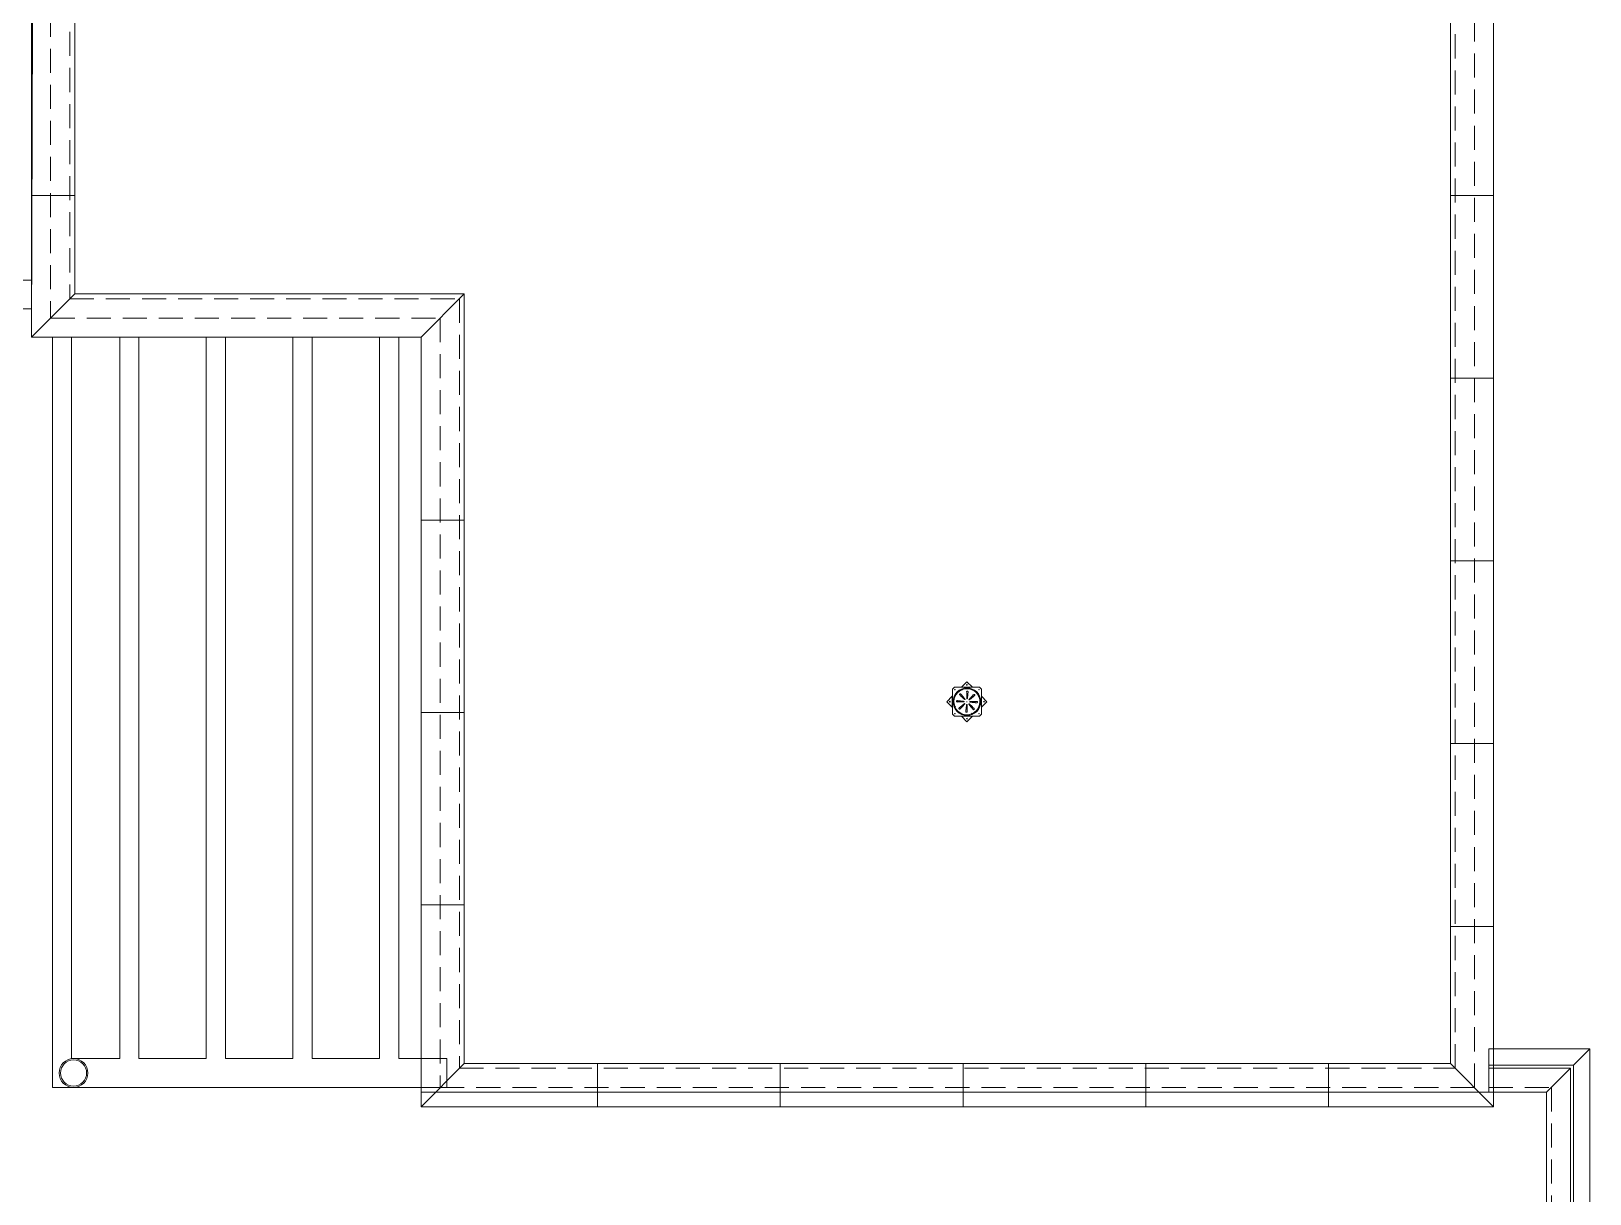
# Model space of a CAD drawing. Header units: metres. Extents: x -13316 to 152404, y -3899 to 30226.
# Drawn here: x 115278 to 116898, y 1793 to 3002 of the extents above; entities that cross this region are included whole.
import ezdxf
from ezdxf.xclip import XClip

# ---------------------------------------------------------------- set-up
doc = ezdxf.new("R2010")
doc.units = ezdxf.units.M
doc.header["$LTSCALE"] = 100
doc.header["$MEASUREMENT"] = 0
doc.header["$XCLIPFRAME"] = 0
doc.linetypes.add('HIDDEN', pattern=[0.375, 0.25, -0.125])
doc.layers.get('0').update_dxf_attribs({"color": 9, "lineweight": 9})
for name, color, linetype, lineweight in [('04', 9, 'Continuous', 9), ('06A', 9, 'Continuous', 9), ('06B', 9, 'Continuous', 9), ('06D', 9, 'Continuous', 9), ('10', 9, 'Continuous', 9), ('15', 9, 'Continuous', 9)]:
    doc.layers.add(name, color=color, linetype=linetype, lineweight=lineweight)

# ---------------------------------------------------------------- blocks, each defined once
blk = doc.blocks.new('p-harpusta-ust')
at = {"layer": '06A'}
for points in [[(2204.5, 3700), (712.5, 3700), (712.5, 3595), (729.5, 3595), (729.5, 3683), (2237.5, 3683), (2237.5, -103), (729.5, -103), (729.5, -3), (-30.5, -3), (-30.5, -20), (712.5, -20), (712.5, -120), (2204.5, -120)], [(712.5, 3700), (729.5, 3683)], [(2204.5, -75), (757.5, -75), (757.5, 25), (-30.5, 25), (-30.5, 0), (732.5, 0), (732.5, -100), (2234.5, -100), (2234.5, 3680), (732.5, 3680), (732.5, 3595), (757.5, 3595), (757.5, 3655), (2204.5, 3655)], [(732.5, 3680), (757.5, 3655)]]:
    blk.add_lwpolyline(points, dxfattribs=at)
at = {"layer": '06D', "linetype": 'HIDDEN'}
for points in [[(732.5, 3595), (732.5, 3680), (1572.5, 3680), (2204.5, 3680)], [(752.5, 3595), (752.5, 3660), (1572.5, 3660), (2204.5, 3660)]]:
    blk.add_lwpolyline(points, dxfattribs=at)
at = {"layer": '15'}
blk.add_lwpolyline([(729.5, 3595), (729.5, 3683), (2237.5, 3683), (2237.5, -103), (729.5, -103), (729.5, -3), (-30.5, -3), (-30.5, 0), (732.5, 0), (732.5, -100), (2234.5, -100), (2234.5, 3680), (732.5, 3680), (732.5, 3595)], close=True, dxfattribs=at)
blk = doc.blocks.new('p-araba-polo')
blk.add_line((1.256, 0.842), (1.897, 1.734))
at = {"extrusion": (0, 0, -1)}
blk.add_arc((-1.256, 0.842), 1.098, 125.7081, 179.024, dxfattribs=at)
blk = doc.blocks.new('suzgec')
for p, q in [((36834.3, 831.6), (36832.3, 829.6)), ((36832.3, 829.6), (36832.3, 803.6)), ((36860.3, 831.6), (36834.3, 831.6)), ((36841.5, 831.6), (36841.7, 831.8)), ((36841.7, 828.9), (36841.6, 829.1)), ((36841.7, 831.8), (36847.3, 837.4)), ((36841.7, 831.8), (36853, 831.8)), ((36841.8, 828.6), (36841.7, 828.9)), ((36842.5, 829.5), (36842.6, 829.3)), ((36842.6, 829.3), (36842.8, 829)), ((36847.3, 837.4), (36853, 831.8)), ((36848.5, 826.8), (36847.6, 819.7)), ((36853, 831.8), (36853.2, 831.6)), ((36862.3, 829.6), (36860.3, 831.6)), ((36862.3, 803.6), (36862.3, 829.6)), ((36826.5, 816.6), (36832.1, 822.2)), ((36832.1, 810.9), (36826.5, 816.6)), ((36832.1, 822.2), (36832.3, 822.4)), ((36832.1, 810.9), (36832.1, 822.2)), ((36832.3, 810.7), (36832.1, 810.9)), ((36834.4, 811.8), (36834.6, 811.9)), ((36834.6, 811.9), (36835, 812)), ((36835, 810.9), (36834.8, 810.9)), ((36835.3, 811.1), (36835, 810.9)), ((36837.1, 817.8), (36844.2, 816.8)), ((36844.3, 816.8), (36844.2, 816.8)), ((36846.1, 806.3), (36847.1, 813.4)), ((36847.3, 816.6), (36847.1, 816.6)), ((36847.1, 813.6), (36847.1, 813.4)), ((36847.3, 816.6), (36847.3, 816.8)), ((36847.3, 816.6), (36847.6, 816.6)), ((36847.3, 816.6), (36847.3, 816.3)), ((36847.6, 819.6), (36847.6, 819.7)), ((36850.4, 816.3), (36850.5, 816.3)), ((36857.6, 815.4), (36850.5, 816.3)), ((36859.7, 822.2), (36859.9, 822.3)), ((36860.2, 821.4), (36860, 821.3)), ((36862.3, 822.4), (36862.5, 822.2)), ((36862.5, 810.9), (36862.3, 810.7)), ((36862.5, 822.2), (36862.5, 810.9)), ((36862.5, 822.2), (36868.2, 816.6)), ((36868.2, 816.6), (36862.5, 810.9)), ((36832.3, 803.6), (36834.3, 801.6)), ((36834.3, 801.6), (36860.3, 801.6)), ((36841.7, 801.4), (36841.5, 801.6)), ((36853, 801.4), (36841.7, 801.4)), ((36847.3, 795.7), (36841.7, 801.4)), ((36853, 801.4), (36847.3, 795.7)), ((36852.1, 803.9), (36851.9, 804.2)), ((36852.1, 803.7), (36852.1, 803.9)), ((36852.9, 804.6), (36853, 804.3)), ((36853, 804.3), (36853.1, 804.1)), ((36853.2, 801.6), (36853, 801.4)), ((36860.3, 801.6), (36862.3, 803.6))]:
    blk.add_line(p, q)
for centre, radius in [((36847.3, 816.6), 14.3), ((36834.8, 829.1), 0.3), ((36847.3, 834.3), 0.4), ((36847.3, 834.3), 0.358), ((36859.8, 829.1), 0.3), ((36829.7, 816.6), 0.4), ((36829.7, 816.6), 0.358), ((36865, 816.6), 0.4), ((36865, 816.6), 0.358), ((36834.8, 804.1), 0.3), ((36847.3, 798.9), 0.4), ((36847.3, 798.9), 0.358), ((36859.8, 804.1), 0.3)]:
    blk.add_circle(centre, radius)
for radius, start, end in [(13.5, 114.6147, 200.3853), (13.8, 110.4176, 114.5824), (13.7, 110.4084, 114.5916), (13.3, 110.3378, 114.6622), (13.2, 110.3292, 114.6708), (13.5, 24.6147, 110.3853), (13.8, 200.4176, 204.5824), (13.7, 200.4084, 204.5916), (13.3, 200.3378, 204.6622), (13.2, 200.3292, 204.6708), (13.5, 204.6147, 290.3853), (13.6, 294.6147, 20.3853), (13.2, 20.3292, 24.6708), (13.3, 20.3378, 24.6622), (13.7, 20.4084, 24.5916), (13.8, 20.4176, 24.5824), (13.2, 290.3292, 294.6708), (13.3, 290.3378, 294.6622), (13.7, 290.4084, 294.5916), (13.8, 290.4176, 294.5824)]:
    blk.add_arc((36847.3, 816.6), radius, start, end)
for points, knots in [([(36847, 826.8), (36847, 826.9), (36847.1, 827), (36847.1, 827.2), (36847.2, 827.3), (36847.3, 827.4), (36847.4, 827.5), (36847.6, 827.6), (36847.7, 827.6), (36847.9, 827.6), (36848, 827.5), (36848.2, 827.4), (36848.3, 827.4), (36848.4, 827.2), (36848.5, 827.1), (36848.5, 826.9), (36848.5, 826.8), (36848.5, 826.7)], [2.169268, 2.169268, 2.169268, 2.169268, 2.468107, 2.468107, 2.768207, 2.768207, 3.065525, 3.065525, 3.362844, 3.362844, 3.660162, 3.660162, 3.95748, 3.95748, 4.257581, 4.257581, 4.55635, 4.55635, 4.55635, 4.55635]), ([(36837.1, 816.3), (36837, 816.3), (36836.9, 816.3), (36836.7, 816.4), (36836.6, 816.4), (36836.5, 816.6), (36836.4, 816.7), (36836.4, 816.9), (36836.4, 817), (36836.4, 817.2), (36836.4, 817.3), (36836.5, 817.5), (36836.5, 817.5), (36836.7, 817.7), (36836.8, 817.7), (36837, 817.8), (36837.1, 817.8), (36837.2, 817.8)], [2.169268, 2.169268, 2.169268, 2.169268, 2.468107, 2.468107, 2.768207, 2.768207, 3.065525, 3.065525, 3.362844, 3.362844, 3.660162, 3.660162, 3.95748, 3.95748, 4.257581, 4.257581, 4.55635, 4.55635, 4.55635, 4.55635]), ([(36840.3, 809.1), (36840.3, 809.1), (36840.2, 809), (36840, 808.9), (36839.9, 808.9), (36839.7, 808.9), (36839.6, 808.9), (36839.4, 809), (36839.3, 809.1), (36839.2, 809.2), (36839.1, 809.3), (36839, 809.5), (36839, 809.6), (36839, 809.8), (36839.1, 809.9), (36839.2, 810.1), (36839.2, 810.2), (36839.3, 810.2)], [2.169268, 2.169268, 2.169268, 2.169268, 2.468107, 2.468107, 2.768207, 2.768207, 3.065525, 3.065525, 3.362844, 3.362844, 3.660162, 3.660162, 3.95748, 3.95748, 4.257581, 4.257581, 4.55635, 4.55635, 4.55635, 4.55635]), ([(36839.9, 823.6), (36839.8, 823.7), (36839.8, 823.7), (36839.7, 823.9), (36839.7, 824), (36839.7, 824.2), (36839.7, 824.3), (36839.8, 824.5), (36839.8, 824.6), (36840, 824.8), (36840.1, 824.8), (36840.3, 824.9), (36840.4, 824.9), (36840.6, 824.9), (36840.7, 824.8), (36840.9, 824.8), (36840.9, 824.7), (36841, 824.6)], [2.169268, 2.169268, 2.169268, 2.169268, 2.468107, 2.468107, 2.768207, 2.768207, 3.065525, 3.065525, 3.362844, 3.362844, 3.660162, 3.660162, 3.95748, 3.95748, 4.257581, 4.257581, 4.55635, 4.55635, 4.55635, 4.55635]), ([(36844.1, 817), (36844.1, 817), (36844.1, 817), (36844.1, 817), (36844.2, 817), (36844.2, 817), (36844.2, 816.9), (36844.3, 816.9), (36844.3, 816.9), (36844.3, 816.8), (36844.3, 816.8), (36844.3, 816.7), (36844.3, 816.7), (36844.3, 816.7), (36844.3, 816.6), (36844.3, 816.6), (36844.3, 816.5), (36844.2, 816.5), (36844.2, 816.5), (36844.1, 816.5), (36844.1, 816.5), (36844.1, 816.5), (36844.1, 816.5)], [-0.0013985, -0.0013985, -0.0013985, -0.0013985, 0, 0, 0, 0.0909291, 0.0909291, 0.1818582, 0.1818582, 0.2711248, 0.2711248, 0.3603915, 0.3603915, 0.4496581, 0.4496581, 0.5389247, 0.5389247, 0.6298538, 0.6298538, 0.7207829, 0.7207829, 0.7401198, 0.7401198, 0.7401198, 0.7401198]), ([(36844.8, 814.6), (36844.8, 814.6), (36844.8, 814.6), (36844.8, 814.6), (36844.8, 814.6), (36844.8, 814.6), (36844.9, 814.6), (36844.9, 814.6), (36845, 814.6), (36845, 814.6), (36845.1, 814.6), (36845.1, 814.6), (36845.2, 814.5), (36845.2, 814.5), (36845.2, 814.4), (36845.2, 814.4), (36845.2, 814.4), (36845.2, 814.3), (36845.2, 814.3), (36845.2, 814.2), (36845.1, 814.2), (36845.1, 814.2), (36845.1, 814.2)], [-0.0013985, -0.0013985, -0.0013985, -0.0013985, 0, 0, 0, 0.0909291, 0.0909291, 0.1818582, 0.1818582, 0.2711248, 0.2711248, 0.3603915, 0.3603915, 0.4496581, 0.4496581, 0.5389247, 0.5389247, 0.6298538, 0.6298538, 0.7207829, 0.7207829, 0.7401198, 0.7401198, 0.7401198, 0.7401198]), ([(36845.3, 819.1), (36845.3, 819.1), (36845.3, 819.1), (36845.3, 819.1), (36845.4, 819.1), (36845.4, 819.1), (36845.4, 819), (36845.4, 819), (36845.4, 818.9), (36845.4, 818.9), (36845.4, 818.8), (36845.3, 818.8), (36845.3, 818.8), (36845.3, 818.8), (36845.2, 818.7), (36845.2, 818.7), (36845.1, 818.7), (36845.1, 818.7), (36845, 818.8), (36845, 818.8), (36845, 818.8), (36845, 818.8), (36845, 818.8)], [-0.0013985, -0.0013985, -0.0013985, -0.0013985, 0, 0, 0, 0.0909291, 0.0909291, 0.1818582, 0.1818582, 0.2711248, 0.2711248, 0.3603915, 0.3603915, 0.4496581, 0.4496581, 0.5389247, 0.5389247, 0.6298538, 0.6298538, 0.7207829, 0.7207829, 0.7401198, 0.7401198, 0.7401198, 0.7401198]), ([(36847, 813.4), (36847, 813.4), (36847, 813.4), (36847, 813.4), (36847, 813.4), (36847, 813.4), (36847, 813.5), (36847, 813.5), (36847.1, 813.5), (36847.1, 813.6), (36847.2, 813.6), (36847.2, 813.6), (36847.2, 813.6), (36847.3, 813.6), (36847.3, 813.6), (36847.4, 813.5), (36847.4, 813.5), (36847.4, 813.5), (36847.4, 813.4), (36847.5, 813.4), (36847.5, 813.3), (36847.5, 813.3), (36847.5, 813.3)], [-0.0013985, -0.0013985, -0.0013985, -0.0013985, 0, 0, 0, 0.0909291, 0.0909291, 0.1818582, 0.1818582, 0.2711248, 0.2711248, 0.3603915, 0.3603915, 0.4496581, 0.4496581, 0.5389247, 0.5389247, 0.6298538, 0.6298538, 0.7207829, 0.7207829, 0.7401198, 0.7401198, 0.7401198, 0.7401198]), ([(36847.7, 819.8), (36847.7, 819.8), (36847.7, 819.8), (36847.7, 819.8), (36847.7, 819.8), (36847.7, 819.7), (36847.7, 819.7), (36847.7, 819.7), (36847.6, 819.6), (36847.6, 819.6), (36847.5, 819.6), (36847.5, 819.6), (36847.4, 819.6), (36847.4, 819.6), (36847.4, 819.6), (36847.3, 819.6), (36847.3, 819.7), (36847.3, 819.7), (36847.2, 819.8), (36847.2, 819.8), (36847.2, 819.8), (36847.2, 819.8), (36847.2, 819.8)], [-0.0013985, -0.0013985, -0.0013985, -0.0013985, 0, 0, 0, 0.0909291, 0.0909291, 0.1818582, 0.1818582, 0.2711248, 0.2711248, 0.3603915, 0.3603915, 0.4496581, 0.4496581, 0.5389247, 0.5389247, 0.6298538, 0.6298538, 0.7207829, 0.7207829, 0.7401198, 0.7401198, 0.7401198, 0.7401198]), ([(36849.3, 814), (36849.3, 814), (36849.3, 814), (36849.3, 814), (36849.3, 814.1), (36849.3, 814.1), (36849.3, 814.1), (36849.3, 814.2), (36849.3, 814.2), (36849.3, 814.3), (36849.3, 814.3), (36849.3, 814.3), (36849.4, 814.4), (36849.4, 814.4), (36849.5, 814.4), (36849.5, 814.4), (36849.6, 814.4), (36849.6, 814.4), (36849.7, 814.4), (36849.7, 814.4), (36849.7, 814.4), (36849.7, 814.4), (36849.7, 814.4)], [-0.0013985, -0.0013985, -0.0013985, -0.0013985, 0, 0, 0, 0.0909291, 0.0909291, 0.1818582, 0.1818582, 0.2711248, 0.2711248, 0.3603915, 0.3603915, 0.4496581, 0.4496581, 0.5389247, 0.5389247, 0.6298538, 0.6298538, 0.7207829, 0.7207829, 0.7401198, 0.7401198, 0.7401198, 0.7401198]), ([(36849.9, 818.6), (36849.9, 818.6), (36849.9, 818.6), (36849.9, 818.6), (36849.9, 818.6), (36849.8, 818.5), (36849.8, 818.5), (36849.7, 818.5), (36849.7, 818.5), (36849.7, 818.5), (36849.6, 818.6), (36849.6, 818.6), (36849.5, 818.6), (36849.5, 818.7), (36849.5, 818.7), (36849.5, 818.7), (36849.5, 818.8), (36849.5, 818.8), (36849.5, 818.9), (36849.5, 818.9), (36849.6, 819), (36849.6, 819), (36849.6, 819)], [-0.0013985, -0.0013985, -0.0013985, -0.0013985, 0, 0, 0, 0.0909291, 0.0909291, 0.1818582, 0.1818582, 0.2711248, 0.2711248, 0.3603915, 0.3603915, 0.4496581, 0.4496581, 0.5389247, 0.5389247, 0.6298538, 0.6298538, 0.7207829, 0.7207829, 0.7401198, 0.7401198, 0.7401198, 0.7401198]), ([(36850.6, 816.2), (36850.6, 816.2), (36850.6, 816.2), (36850.6, 816.2), (36850.5, 816.2), (36850.5, 816.2), (36850.4, 816.2), (36850.4, 816.3), (36850.4, 816.3), (36850.4, 816.3), (36850.3, 816.4), (36850.3, 816.4), (36850.3, 816.5), (36850.4, 816.5), (36850.4, 816.6), (36850.4, 816.6), (36850.4, 816.6), (36850.5, 816.7), (36850.5, 816.7), (36850.6, 816.7), (36850.6, 816.7), (36850.6, 816.7), (36850.6, 816.7)], [-0.0013985, -0.0013985, -0.0013985, -0.0013985, 0, 0, 0, 0.0909291, 0.0909291, 0.1818582, 0.1818582, 0.2711248, 0.2711248, 0.3603915, 0.3603915, 0.4496581, 0.4496581, 0.5389247, 0.5389247, 0.6298538, 0.6298538, 0.7207829, 0.7207829, 0.7401198, 0.7401198, 0.7401198, 0.7401198]), ([(36854.4, 824), (36854.4, 824.1), (36854.5, 824.2), (36854.7, 824.2), (36854.8, 824.3), (36855, 824.3), (36855.1, 824.2), (36855.3, 824.1), (36855.4, 824.1), (36855.5, 823.9), (36855.6, 823.8), (36855.6, 823.7), (36855.7, 823.5), (36855.6, 823.3), (36855.6, 823.2), (36855.5, 823.1), (36855.4, 823), (36855.4, 822.9)], [2.169268, 2.169268, 2.169268, 2.169268, 2.468107, 2.468107, 2.768207, 2.768207, 3.065525, 3.065525, 3.362844, 3.362844, 3.660162, 3.660162, 3.95748, 3.95748, 4.257581, 4.257581, 4.55635, 4.55635, 4.55635, 4.55635]), ([(36857.6, 816.9), (36857.7, 816.9), (36857.8, 816.9), (36858, 816.8), (36858, 816.7), (36858.2, 816.6), (36858.2, 816.5), (36858.3, 816.3), (36858.3, 816.2), (36858.3, 816), (36858.3, 815.9), (36858.2, 815.7), (36858.1, 815.6), (36858, 815.5), (36857.9, 815.4), (36857.7, 815.4), (36857.6, 815.4), (36857.5, 815.4)], [2.169268, 2.169268, 2.169268, 2.169268, 2.468107, 2.468107, 2.768207, 2.768207, 3.065525, 3.065525, 3.362844, 3.362844, 3.660162, 3.660162, 3.95748, 3.95748, 4.257581, 4.257581, 4.55635, 4.55635, 4.55635, 4.55635]), ([(36847.6, 806.4), (36847.7, 806.3), (36847.6, 806.2), (36847.6, 806), (36847.5, 805.9), (36847.4, 805.7), (36847.3, 805.7), (36847.1, 805.6), (36847, 805.6), (36846.8, 805.6), (36846.7, 805.6), (36846.5, 805.7), (36846.4, 805.8), (36846.3, 805.9), (36846.2, 806), (36846.1, 806.2), (36846.1, 806.3), (36846.2, 806.4)], [2.169268, 2.169268, 2.169268, 2.169268, 2.468107, 2.468107, 2.768207, 2.768207, 3.065525, 3.065525, 3.362844, 3.362844, 3.660162, 3.660162, 3.95748, 3.95748, 4.257581, 4.257581, 4.55635, 4.55635, 4.55635, 4.55635]), ([(36854.8, 809.6), (36854.9, 809.5), (36854.9, 809.4), (36855, 809.2), (36855, 809.1), (36855, 808.9), (36855, 808.8), (36854.9, 808.6), (36854.8, 808.5), (36854.7, 808.4), (36854.6, 808.3), (36854.4, 808.3), (36854.3, 808.3), (36854.1, 808.3), (36854, 808.3), (36853.8, 808.4), (36853.7, 808.5), (36853.7, 808.6)], [2.169268, 2.169268, 2.169268, 2.169268, 2.468107, 2.468107, 2.768207, 2.768207, 3.065525, 3.065525, 3.362844, 3.362844, 3.660162, 3.660162, 3.95748, 3.95748, 4.257581, 4.257581, 4.55635, 4.55635, 4.55635, 4.55635])]:
    blk.add_open_spline(points, degree=3, knots=knots)
for points, weights in [([(36847.2, 819.8), (36847.2, 821.5), (36847, 826.8)], [1, 1.1928901223, 1.04336959175]), ([(36848.5, 826.7), (36847.9, 821.5), (36847.7, 819.8)], [1.04357122043, 1.19470432993, 1]), ([(36844.1, 816.5), (36842.4, 816.4), (36837.1, 816.3)], [1, 1.19289012449, 1.04336959218]), ([(36837.2, 817.8), (36842.5, 817.2), (36844.1, 817)], [1.04357122072, 1.19470433147, 1]), ([(36839.3, 810.2), (36843.5, 813.5), (36844.8, 814.6)], [1.04357122094, 1.1947043326, 1]), ([(36845, 818.8), (36843.7, 820), (36839.9, 823.6)], [1, 1.19289012244, 1.04336959178]), ([(36845.1, 814.2), (36844, 813), (36840.3, 809.1)], [1, 1.19289012327, 1.04336959194]), ([(36841, 824.6), (36844.3, 820.5), (36845.3, 819.1)], [1.04357122128, 1.19470433435, 1]), ([(36846.2, 806.4), (36846.8, 811.7), (36847, 813.4)], [1.04357122103, 1.19470433305, 1]), ([(36847.5, 813.3), (36847.5, 811.6), (36847.6, 806.4)], [1, 1.19289011339, 1.04336959002]), ([(36853.7, 808.6), (36850.4, 812.7), (36849.3, 814)], [1.04357121982, 1.19470432681, 1]), ([(36849.6, 819), (36850.7, 820.2), (36854.4, 824)], [1, 1.19289012017, 1.04336959134]), ([(36849.7, 814.4), (36850.9, 813.2), (36854.8, 809.6)], [1, 1.19289011781, 1.04336959088]), ([(36855.4, 822.9), (36851.2, 819.6), (36849.9, 818.6)], [1.04357122006, 1.19470432802, 1]), ([(36859.3, 822.1), (36859.5, 822.2), (36859.7, 822.2)], [1.02554744525, 1.0127799804, 1]), ([(36860, 821.3), (36859.9, 821.2), (36859.7, 821.2)], [1, 1.0127799804, 1.02554744526])]:
    blk.add_rational_spline(points, weights, degree=2)
for points, weights, knots in [([(36850.6, 816.7), (36851.1, 816.7), (36853.6, 816.8), (36857.6, 816.9)], [4.14064799907, 3.56700040162, 2.15953650571, 1.32480586323], [27.48414514, 27.48414514, 27.48414514, 27.50397367, 27.53272487, 27.53272487, 27.53272487]), ([(36857.5, 815.4), (36855.5, 815.6), (36852.3, 816), (36850.9, 816.2), (36850.6, 816.2)], [1.32476723726, 1.64485472039, 2.71311941379, 3.81141839734, 4.16242382948], [0.00590224, 0.00590224, 0.00590224, 0.01753913, 0.04477222, 0.05758123, 0.05758123, 0.05758123])]:
    blk.add_rational_spline(points, weights, degree=2, knots=knots)
blk = doc.blocks.new('p-kolon celik')
at = {"layer": '10'}
for radius in [15, 13.6]:
    blk.add_circle((0, 0), radius, dxfattribs=at)
blk = doc.blocks.new('pergolecatikati_krtrevizegorunus')
at = {"layer": '06B'}
for points in [[(29.5, 1979.8), (779.5, 1979.8), (779.5, 1909.8), (29.5, 1909.8), (29.5, 1889.8), (779.5, 1889.8), (779.5, 1819.8), (29.5, 1819.8), (29.5, 1799.8), (779.5, 1799.8), (779.5, 1729.8), (29.5, 1729.8), (29.5, 1709.8), (779.5, 1709.8), (779.5, 1659.8), (29.5, 1659.8), (29.5, 1639.8), (809.5, 1639.8), (809.5, 2049.8), (779.5, 2049.8), (779.5, 1999.8), (29.5, 1999.8), (29.5, 1979.8)], [(-830, 1618), (-830, 3), (-800, 3), (-800, 90), (-30, 90), (-30, 3), (0, 3), (0, 1618), (-30, 1618), (-30, 1550), (-800, 1550), (-800, 1618)]]:
    blk.add_lwpolyline(points, close=True, dxfattribs=at)
blk = doc.blocks.new('p-cati_vw')
at = {"layer": '06A'}
for points in [[(0, 0), (0, -1520), (920, -1520), (920, -1115), (1720, -1115), (1720, 0)], [(45, -45), (45, -1475), (875, -1475), (875, -1070), (1675, -1070), (1675, -45)]]:
    blk.add_lwpolyline(points, close=True, dxfattribs=at)
for points in [[(772.5, 0), (772.5, -45)], [(962.5, 0), (962.5, -45)], [(1152.5, 0), (1152.5, -45)], [(1342.5, 0), (1342.5, -45)], [(1532.5, 0), (1532.5, -45)], [(1675, -45), (1720, 0)], [(1675, -171.6), (1720, -171.6)], [(1675, -361.6), (1720, -361.6)], [(1675, -551.6), (1720, -551.6)], [(1675, -741.6), (1720, -741.6)], [(1675, -931.6), (1720, -931.6)], [(920, -1115), (875, -1070)], [(1110, -1070), (1110, -1115)], [(1310, -1070), (1310, -1115)], [(1510, -1070), (1510, -1115)], [(1675, -1070), (1720, -1115)], [(772.5, -1520), (772.5, -1475)], [(875, -1475), (920, -1520)]]:
    blk.add_lwpolyline(points, dxfattribs=at)
at = {"layer": '06D'}
for points in [[(3152, -3675), (3152, 55), (1705, 55), (1705, -1115), (920, -1115), (920, -1520), (45, -1517), (45, -3135), (920, -3135), (920, -3575), (1705, -3575), (1705, -3675)], [(45, -1475), (45, -45), (1675, -45), (1675, -1070), (875, -1070), (875, -1475)]]:
    blk.add_lwpolyline(points, close=True, dxfattribs=at)
at = {"layer": '06D', "linetype": 'HIDDEN'}
for points in [[(20, -20), (20, -1500), (900, -1500), (900, -1095), (1700, -1095), (1700, -20)], [(40, -40), (40, -1480), (880, -1480), (880, -1075), (1680, -1075), (1680, -40)]]:
    blk.add_lwpolyline(points, close=True, dxfattribs=at)
at = {"rotation": 90}
blk.add_blockref('p-kolon celik', (1685, -1476.2), dxfattribs=at)
at = {"layer": '04'}
ref = blk.add_blockref('p-araba-polo', (1015.8, -1689.8), dxfattribs=dict(at, xscale=-100, yscale=100, zscale=100, rotation=1.082915e-10))
XClip(ref).set_block_clipping_path([(-0.0924763951, -0.9835002962), (4.0650970395, 0.9845199444)])
at = {"layer": '06B', "rotation": 1.082915e-10}
blk.add_blockref('pergolecatikati_krtrevizegorunus', (890.5, -3138), dxfattribs=at)
at = {"layer": '06D', "rotation": 1.082915e-10}
for name, p in [('p-harpusta-ust', (947.5, -3600)), ('suzgec', (-35548.4, -1364.1))]:
    blk.add_blockref(name, p, dxfattribs=at)

msp = doc.modelspace()

# ---------------------------------------------------------------- block references
at = {"layer": '06D', "rotation": 269.9999999998917}
msp.add_blockref('p-cati_vw', (116798.49, 3603.68), dxfattribs=at)

doc.saveas('drawing.dxf')
